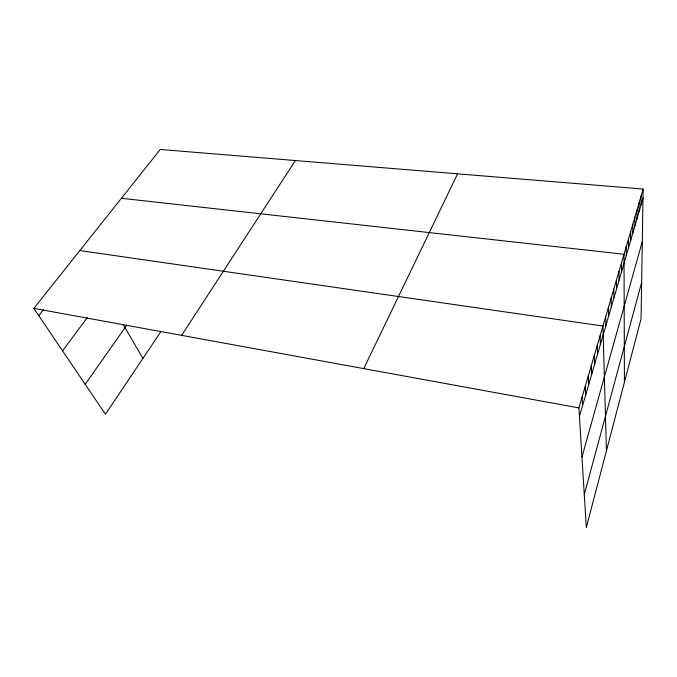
<?xml version="1.0" encoding="UTF-8"?>
<svg xmlns="http://www.w3.org/2000/svg" width="677" height="677" viewBox="0 0 677 677"><rect width="100%" height="100%" fill="white"/><g stroke="black" fill="none" stroke-linecap="round" stroke-linejoin="round"><path stroke-width="1.02" d="M628.451 248.044L628.468 239.066M630.617 240.614L630.651 231.619M632.75 233.277L632.809 224.282M634.857 226.05L634.933 217.038M636.939 218.908L637.032 209.895M638.986 211.867L639.096 202.855M641.009 204.919L641.136 195.898M643.15 189.044L641.051 318.867L586.307 527.535L578.911 407.909L643.15 189.044L160.254 149.465L33.85 308.373L105.443 414.265L160.449 332.263M584.268 494.599L641.644 282.402M581.949 457.026L642.304 241.486M579.436 416.44L643.006 198.065M363.752 368.618L457.584 173.837M181.631 335.36L295.417 160.542M85.175 384.291L126.768 325.205M62.58 350.872L87.282 317.615M38.775 315.66L43.523 309.626M121.411 198.293L624.008 254.264L624.422 382.251M79.844 250.549L602.945 326.026L606.44 450.806M33.85 308.373L578.911 407.909M123.155 324.579L142.932 358.378M582.093 397.052L582.584 405.625M585.233 386.381L585.681 394.996M588.305 375.887L588.719 384.544M591.334 365.58L591.715 374.271M594.313 355.442L594.651 364.167M597.232 345.473L597.546 354.232M600.11 335.674L600.389 344.458M605.729 316.548L605.94 325.383M608.462 307.214L608.648 316.074M611.162 298.041L611.314 306.918M613.811 289.003L613.937 297.905M616.417 280.109L616.527 289.037M618.99 271.359L619.066 280.295M621.52 262.744L621.571 271.697M626.25 246.606L626.259 255.584"/></g></svg>
